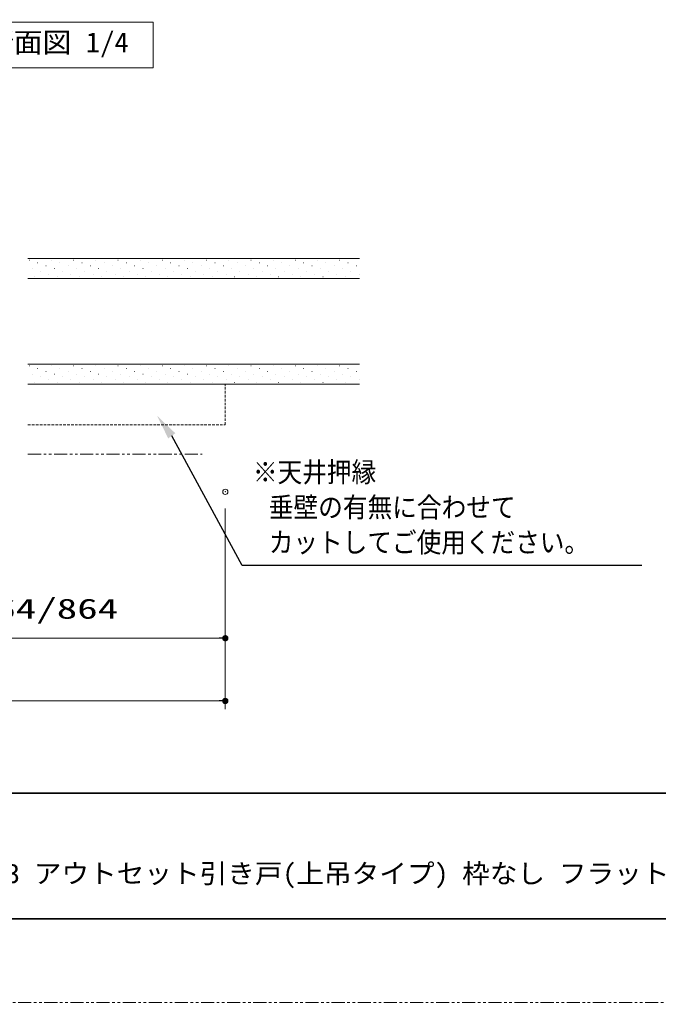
# Model space of a CAD drawing. Units: millimetres, scale not verified. Extents: x -1306 to 1306, y -607 to 607.
# Drawn here: x -656 to -350.4, y -594 to -124.1 of the extents above; entities that cross this region are included whole.
import ezdxf
from ezdxf.enums import TextEntityAlignment as Align

# ---------------------------------------------------------------- set-up
doc = ezdxf.new("R2010")
doc.units = ezdxf.units.MM
doc.header["$LTSCALE"] = 5
doc.header["$PDMODE"] = 32
doc.header["$PDSIZE"] = 2.5
doc.linetypes.add('USER1', pattern=[2.5, 1.25, -0.25, 0.25, -0.25, 0.25, -0.25])
doc.linetypes.add('USER2', pattern=[0.375, 0.25, -0.125])
for name, color, linetype, lineweight in [('0-1_線(黄)', 2, 'Continuous', 15), ('0-3_陰線', 4, 'USER1', 9), ('0-8_二点鎖線', 4, 'USER1', 9), ('0-B_点線(水)', 4, 'USER2', 9), ('0-D_線(白)', 7, 'Continuous', 30), ('1-1_寸法線', 3, 'Continuous', 13), ('1-2_ハッチング', 6, 'Continuous', 9), ('1-4_DEFPOINTS', 7, 'Continuous', 5), ('1-5_0', 3, 'Continuous', 25), ('1-7_図面枠', 7, 'Continuous', 35)]:
    doc.layers.add(name, color=color, linetype=linetype, lineweight=lineweight)
doc.styles.add('ＭＳ ゴシック', font='')
doc.styles.get('ＭＳ ゴシック').set_extended_font_data('MS Gothic')

# ---------------------------------------------------------------- blocks, each defined once
blk = doc.blocks.new('_DOT')
at = {"layer": '1-5_0'}
blk.add_line((-2.5, 0), (-5, 0), dxfattribs=at)
for points in [[(0, 0), (-2.5, 0), (-2.48, 0.313)], [(0, 0), (-2.48, -0.313), (-2.5, 0)], [(0, 0), (-2.48, 0.313), (-2.421, 0.622)], [(0, 0), (-2.421, -0.622), (-2.48, -0.313)], [(0, 0), (-2.421, 0.622), (-2.324, 0.92)], [(0, 0), (-2.324, -0.92), (-2.421, -0.622)], [(0, 0), (-2.324, 0.92), (-2.191, 1.204)], [(0, 0), (-2.191, -1.204), (-2.324, -0.92)], [(0, 0), (-2.191, 1.204), (-2.023, 1.469)], [(0, 0), (-2.023, -1.469), (-2.191, -1.204)], [(0, 0), (-2.023, 1.469), (-1.822, 1.711)], [(0, 0), (-1.822, -1.711), (-2.023, -1.469)], [(0, 0), (-1.822, 1.711), (-1.594, 1.926)], [(0, 0), (-1.594, -1.926), (-1.822, -1.711)], [(0, 0), (-1.594, 1.926), (-1.34, 2.111)], [(0, 0), (-1.34, -2.111), (-1.594, -1.926)], [(0, 0), (-1.34, 2.111), (-1.064, 2.262)], [(0, 0), (-1.064, -2.262), (-1.34, -2.111)], [(0, 0), (-1.064, 2.262), (-0.773, 2.378)], [(0, 0), (-0.773, -2.378), (-1.064, -2.262)], [(0, 0), (-0.773, 2.378), (-0.468, 2.456)], [(0, 0), (-0.468, -2.456), (-0.773, -2.378)], [(0, 0), (-0.468, 2.456), (-0.157, 2.495)], [(0, 0), (-0.157, -2.495), (-0.468, -2.456)], [(0, 0), (-0.157, 2.495), (0.157, 2.495)], [(0, 0), (0.157, -2.495), (-0.157, -2.495)], [(0, 0), (0.157, 2.495), (0.468, 2.456)], [(0, 0), (0.468, 2.456), (0.773, 2.378)], [(0, 0), (0.773, 2.378), (1.064, 2.262)], [(0, 0), (1.064, 2.262), (1.34, 2.111)], [(0, 0), (1.34, 2.111), (1.594, 1.926)], [(0, 0), (1.594, 1.926), (1.822, 1.711)], [(0, 0), (1.822, 1.711), (2.023, 1.469)], [(0, 0), (2.023, 1.469), (2.191, 1.204)], [(0, 0), (2.191, 1.204), (2.324, 0.92)], [(0, 0), (2.324, 0.92), (2.421, 0.622)], [(0, 0), (2.421, 0.622), (2.48, 0.313)], [(0, 0), (2.48, 0.313), (2.5, 0)], [(0, 0), (0.468, -2.456), (0.157, -2.495)], [(0, 0), (0.773, -2.378), (0.468, -2.456)], [(0, 0), (1.064, -2.262), (0.773, -2.378)], [(0, 0), (1.34, -2.111), (1.064, -2.262)], [(0, 0), (1.594, -1.926), (1.34, -2.111)], [(0, 0), (1.822, -1.711), (1.594, -1.926)], [(0, 0), (2.023, -1.469), (1.822, -1.711)], [(0, 0), (2.191, -1.204), (2.023, -1.469)], [(0, 0), (2.324, -0.92), (2.191, -1.204)], [(0, 0), (2.421, -0.622), (2.324, -0.92)], [(0, 0), (2.48, -0.313), (2.421, -0.622)], [(0, 0), (2.5, 0), (2.48, -0.313)]]:
    blk.add_solid(points, dxfattribs=at)

msp = doc.modelspace()

# ---------------------------------------------------------------- linework, layer by layer
at = {"layer": '0-1_線(黄)'}
for p, q in [((-652.014, -238.393), (-493.446, -238.393)), ((-652.014, -247.893), (-493.446, -247.893)), ((-493.446, -288.893), (-652.014, -288.893)), ((-493.446, -298.393), (-652.014, -298.393))]:
    msp.add_line(p, q, dxfattribs=at)
msp.add_lwpolyline([(-693.752, -125.291), (-592.076, -125.291), (-592.076, -147.126), (-693.752, -147.126)], close=True, dxfattribs=at)
at = {"layer": '0-3_陰線'}
msp.add_line((387.036, -594), (-1292.964, -594), dxfattribs=at)
at = {"layer": '0-8_二点鎖線'}
msp.add_line((-652.014, -331.893), (-568.597, -331.893), dxfattribs=at)
at = {"layer": '0-B_点線(水)'}
for p, q in [((-557.597, -317.893), (-557.597, -298.393)), ((-652.014, -317.893), (-557.597, -317.893))]:
    msp.add_line(p, q, dxfattribs=at)
at = {"layer": '0-D_線(白)'}
msp.add_lwpolyline([(-358.337, -385.115), (-549.515, -385.115), (-583.217, -323.101)], dxfattribs=at)
msp.add_solid([(-590.336, -313.441), (-581.539, -321.865), (-584.894, -324.337)], dxfattribs=at)
at = {"layer": '1-1_寸法線'}
for p, q in [((-557.597, -357.893), (-557.597, -453.893)), ((-557.597, -357.893), (-557.597, -423.893)), ((-765.083, -419.893), (-560.597, -419.893)), ((-1131.424, -449.893), (-560.597, -449.893))]:
    msp.add_line(p, q, dxfattribs=at)
at = {"layer": '1-2_ハッチング'}
for p, q in [((-651.392, -239.15), (-651.342, -239.15)), ((-640.785, -239.15), (-640.735, -239.15)), ((-630.179, -239.15), (-630.129, -239.15)), ((-619.572, -239.15), (-619.522, -239.15)), ((-608.966, -239.15), (-608.916, -239.15)), ((-598.359, -239.15), (-598.309, -239.15)), ((-587.752, -239.15), (-587.702, -239.15)), ((-577.146, -239.15), (-577.096, -239.15)), ((-566.539, -239.15), (-566.489, -239.15)), ((-555.933, -239.15), (-555.883, -239.15)), ((-545.326, -239.15), (-545.276, -239.15)), ((-534.719, -239.15), (-534.669, -239.15)), ((-524.113, -239.15), (-524.063, -239.15)), ((-513.506, -239.15), (-513.456, -239.15)), ((-502.9, -239.15), (-502.85, -239.15)), ((-650.066, -243.127), (-650.016, -243.127)), ((-647.415, -240.476), (-647.365, -240.476)), ((-643.437, -241.801), (-643.387, -241.801)), ((-639.46, -243.127), (-639.41, -243.127)), ((-636.808, -240.476), (-636.758, -240.476)), ((-632.83, -241.801), (-632.78, -241.801)), ((-628.853, -243.127), (-628.803, -243.127)), ((-626.201, -240.476), (-626.151, -240.476)), ((-622.224, -241.801), (-622.174, -241.801)), ((-618.246, -243.127), (-618.196, -243.127)), ((-615.595, -240.476), (-615.545, -240.476)), ((-611.617, -241.801), (-611.567, -241.801)), ((-607.64, -243.127), (-607.59, -243.127)), ((-604.988, -240.476), (-604.938, -240.476)), ((-601.011, -241.801), (-600.961, -241.801)), ((-597.033, -243.127), (-596.983, -243.127)), ((-594.382, -240.476), (-594.332, -240.476)), ((-590.404, -241.801), (-590.354, -241.801)), ((-586.427, -243.127), (-586.377, -243.127)), ((-583.775, -240.476), (-583.725, -240.476)), ((-579.797, -241.801), (-579.747, -241.801)), ((-575.82, -243.127), (-575.77, -243.127)), ((-573.168, -240.476), (-573.118, -240.476)), ((-569.191, -241.801), (-569.141, -241.801)), ((-565.213, -243.127), (-565.163, -243.127)), ((-562.562, -240.476), (-562.512, -240.476)), ((-558.584, -241.801), (-558.534, -241.801)), ((-554.607, -243.127), (-554.557, -243.127)), ((-551.955, -240.476), (-551.905, -240.476)), ((-547.978, -241.801), (-547.928, -241.801)), ((-544, -243.127), (-543.95, -243.127)), ((-541.349, -240.476), (-541.299, -240.476)), ((-537.371, -241.801), (-537.321, -241.801)), ((-533.394, -243.127), (-533.344, -243.127)), ((-530.742, -240.476), (-530.692, -240.476)), ((-526.764, -241.801), (-526.714, -241.801)), ((-522.787, -243.127), (-522.737, -243.127)), ((-520.135, -240.476), (-520.085, -240.476)), ((-516.158, -241.801), (-516.108, -241.801)), ((-512.18, -243.127), (-512.13, -243.127)), ((-509.529, -240.476), (-509.479, -240.476)), ((-505.551, -241.801), (-505.501, -241.801)), ((-501.574, -243.127), (-501.524, -243.127)), ((-498.922, -240.476), (-498.872, -240.476)), ((-494.945, -241.801), (-494.895, -241.801)), ((-648.74, -247.105), (-648.69, -247.105)), ((-646.089, -244.453), (-646.039, -244.453)), ((-642.111, -245.779), (-642.061, -245.779)), ((-638.134, -247.105), (-638.084, -247.105)), ((-635.482, -244.453), (-635.432, -244.453)), ((-631.505, -245.779), (-631.455, -245.779)), ((-627.527, -247.105), (-627.477, -247.105)), ((-624.876, -244.453), (-624.826, -244.453)), ((-620.898, -245.779), (-620.848, -245.779)), ((-616.921, -247.105), (-616.871, -247.105)), ((-614.269, -244.453), (-614.219, -244.453)), ((-610.291, -245.779), (-610.241, -245.779)), ((-606.314, -247.105), (-606.264, -247.105)), ((-603.662, -244.453), (-603.612, -244.453)), ((-599.685, -245.779), (-599.635, -245.779)), ((-595.707, -247.105), (-595.657, -247.105)), ((-593.056, -244.453), (-593.006, -244.453)), ((-589.078, -245.779), (-589.028, -245.779)), ((-585.101, -247.105), (-585.051, -247.105)), ((-582.449, -244.453), (-582.399, -244.453)), ((-578.472, -245.779), (-578.422, -245.779)), ((-574.494, -247.105), (-574.444, -247.105)), ((-571.843, -244.453), (-571.793, -244.453)), ((-567.865, -245.779), (-567.815, -245.779)), ((-563.888, -247.105), (-563.838, -247.105)), ((-561.236, -244.453), (-561.186, -244.453)), ((-557.258, -245.779), (-557.208, -245.779)), ((-553.281, -247.105), (-553.231, -247.105)), ((-550.629, -244.453), (-550.579, -244.453)), ((-546.652, -245.779), (-546.602, -245.779)), ((-542.674, -247.105), (-542.624, -247.105)), ((-540.023, -244.453), (-539.973, -244.453)), ((-536.045, -245.779), (-535.995, -245.779)), ((-532.068, -247.105), (-532.018, -247.105)), ((-529.416, -244.453), (-529.366, -244.453)), ((-525.439, -245.779), (-525.389, -245.779)), ((-521.461, -247.105), (-521.411, -247.105)), ((-518.81, -244.453), (-518.76, -244.453)), ((-514.832, -245.779), (-514.782, -245.779)), ((-510.855, -247.105), (-510.805, -247.105)), ((-508.203, -244.453), (-508.153, -244.453)), ((-504.225, -245.779), (-504.175, -245.779)), ((-500.248, -247.105), (-500.198, -247.105)), ((-497.596, -244.453), (-497.546, -244.453)), ((-493.619, -245.779), (-493.569, -245.779)), ((-651.392, -289.65), (-651.342, -289.65)), ((-647.415, -290.976), (-647.365, -290.976)), ((-640.785, -289.65), (-640.735, -289.65)), ((-636.808, -290.976), (-636.758, -290.976)), ((-630.179, -289.65), (-630.129, -289.65)), ((-626.201, -290.976), (-626.151, -290.976)), ((-619.572, -289.65), (-619.522, -289.65)), ((-615.595, -290.976), (-615.545, -290.976)), ((-608.966, -289.65), (-608.916, -289.65)), ((-604.988, -290.976), (-604.938, -290.976)), ((-598.359, -289.65), (-598.309, -289.65)), ((-594.382, -290.976), (-594.332, -290.976)), ((-587.752, -289.65), (-587.702, -289.65)), ((-583.775, -290.976), (-583.725, -290.976)), ((-577.146, -289.65), (-577.096, -289.65)), ((-573.168, -290.976), (-573.118, -290.976)), ((-566.539, -289.65), (-566.489, -289.65)), ((-562.562, -290.976), (-562.512, -290.976)), ((-555.933, -289.65), (-555.883, -289.65)), ((-551.955, -290.976), (-551.905, -290.976)), ((-545.326, -289.65), (-545.276, -289.65)), ((-541.349, -290.976), (-541.299, -290.976)), ((-534.719, -289.65), (-534.669, -289.65)), ((-530.742, -290.976), (-530.692, -290.976)), ((-524.113, -289.65), (-524.063, -289.65)), ((-520.135, -290.976), (-520.085, -290.976)), ((-513.506, -289.65), (-513.456, -289.65)), ((-509.529, -290.976), (-509.479, -290.976)), ((-502.9, -289.65), (-502.85, -289.65)), ((-498.922, -290.976), (-498.872, -290.976)), ((-650.066, -293.627), (-650.016, -293.627)), ((-646.089, -294.953), (-646.039, -294.953)), ((-643.437, -292.301), (-643.387, -292.301)), ((-639.46, -293.627), (-639.41, -293.627)), ((-635.482, -294.953), (-635.432, -294.953)), ((-632.83, -292.301), (-632.78, -292.301)), ((-628.853, -293.627), (-628.803, -293.627)), ((-624.876, -294.953), (-624.826, -294.953)), ((-622.224, -292.301), (-622.174, -292.301)), ((-618.246, -293.627), (-618.196, -293.627)), ((-614.269, -294.953), (-614.219, -294.953)), ((-611.617, -292.301), (-611.567, -292.301)), ((-607.64, -293.627), (-607.59, -293.627)), ((-603.662, -294.953), (-603.612, -294.953)), ((-601.011, -292.301), (-600.961, -292.301)), ((-597.033, -293.627), (-596.983, -293.627)), ((-593.056, -294.953), (-593.006, -294.953)), ((-590.404, -292.301), (-590.354, -292.301)), ((-586.427, -293.627), (-586.377, -293.627)), ((-582.449, -294.953), (-582.399, -294.953)), ((-579.797, -292.301), (-579.747, -292.301)), ((-575.82, -293.627), (-575.77, -293.627)), ((-571.843, -294.953), (-571.793, -294.953)), ((-569.191, -292.301), (-569.141, -292.301)), ((-565.213, -293.627), (-565.163, -293.627)), ((-561.236, -294.953), (-561.186, -294.953)), ((-558.584, -292.301), (-558.534, -292.301)), ((-554.607, -293.627), (-554.557, -293.627)), ((-550.629, -294.953), (-550.579, -294.953)), ((-547.978, -292.301), (-547.928, -292.301)), ((-544, -293.627), (-543.95, -293.627)), ((-540.023, -294.953), (-539.973, -294.953)), ((-537.371, -292.301), (-537.321, -292.301)), ((-533.394, -293.627), (-533.344, -293.627)), ((-529.416, -294.953), (-529.366, -294.953)), ((-526.764, -292.301), (-526.714, -292.301)), ((-522.787, -293.627), (-522.737, -293.627)), ((-518.81, -294.953), (-518.76, -294.953)), ((-516.158, -292.301), (-516.108, -292.301)), ((-512.18, -293.627), (-512.13, -293.627)), ((-508.203, -294.953), (-508.153, -294.953)), ((-505.551, -292.301), (-505.501, -292.301)), ((-501.574, -293.627), (-501.524, -293.627)), ((-497.596, -294.953), (-497.546, -294.953)), ((-494.945, -292.301), (-494.895, -292.301)), ((-648.74, -297.605), (-648.69, -297.605)), ((-642.111, -296.279), (-642.061, -296.279)), ((-638.134, -297.605), (-638.084, -297.605)), ((-631.505, -296.279), (-631.455, -296.279)), ((-627.527, -297.605), (-627.477, -297.605)), ((-620.898, -296.279), (-620.848, -296.279)), ((-616.921, -297.605), (-616.871, -297.605)), ((-610.291, -296.279), (-610.241, -296.279)), ((-606.314, -297.605), (-606.264, -297.605)), ((-599.685, -296.279), (-599.635, -296.279)), ((-595.707, -297.605), (-595.657, -297.605)), ((-589.078, -296.279), (-589.028, -296.279)), ((-585.101, -297.605), (-585.051, -297.605)), ((-578.472, -296.279), (-578.422, -296.279)), ((-574.494, -297.605), (-574.444, -297.605)), ((-567.865, -296.279), (-567.815, -296.279)), ((-563.888, -297.605), (-563.838, -297.605)), ((-557.258, -296.279), (-557.208, -296.279)), ((-553.281, -297.605), (-553.231, -297.605)), ((-546.652, -296.279), (-546.602, -296.279)), ((-542.674, -297.605), (-542.624, -297.605)), ((-536.045, -296.279), (-535.995, -296.279)), ((-532.068, -297.605), (-532.018, -297.605)), ((-525.439, -296.279), (-525.389, -296.279)), ((-521.461, -297.605), (-521.411, -297.605)), ((-514.832, -296.279), (-514.782, -296.279)), ((-510.855, -297.605), (-510.805, -297.605)), ((-504.225, -296.279), (-504.175, -296.279)), ((-500.248, -297.605), (-500.198, -297.605)), ((-493.619, -296.279), (-493.569, -296.279))]:
    msp.add_line(p, q, dxfattribs=at)
at = {"layer": '1-4_DEFPOINTS'}
for p in [(-557.597, -349.893), (-557.597, -419.893), (-557.597, -449.893)]:
    msp.add_point(p, dxfattribs=at)
at = {"layer": '1-7_図面枠'}
msp.add_line((-1252.964, -494), (347.036, -494), dxfattribs=at)
msp.add_lwpolyline([(-1252.964, -554), (347.036, -554), (347.036, 554), (-1252.964, 554)], close=True, dxfattribs=at)

# ---------------------------------------------------------------- block references
at = {"layer": '1-1_寸法線', "xscale": 0.6, "yscale": 0.6}
for p in [(-557.597, -419.893), (-557.597, -449.893)]:
    msp.add_blockref('_DOT', p, dxfattribs=at)

# ---------------------------------------------------------------- texts
at = {"layer": '0-1_線(黄)', "style": 'ＭＳ ゴシック', "width": 1.05}
msp.add_text('縦断面図 1/4', height=9.621, dxfattribs=at).set_placement((-686.371, -142.67), align=Align.BOTTOM_LEFT)
at = {"layer": '1-1_寸法線', "style": 'ＭＳ ゴシック'}
for s, height, width, p in [('※天井押縁', 9.604, 0.9, (-544.369, -348.126)), (' 垂壁の有無に合わせて', 9.621, 0.9, (-542.677, -364.958)), (' カットしてご使用ください。', 9.604, 0.9, (-542.677, -381.727)), ('664/764/864', 9.604, 1.5, (-716.65, -413.458))]:
    msp.add_text(s, height=height, dxfattribs=dict(at, width=width)).set_placement(p, align=Align.BOTTOM_LEFT)
at = {"layer": '1-7_図面枠', "style": 'ＭＳ ゴシック', "width": 1.05}
msp.add_text('ノッポ H2100・2400 W713・813・913 アウトセット引き戸(上吊タイプ) 枠なし フラット 図面', height=9.236, dxfattribs=at).set_placement((-873.76, -539.776), align=Align.BOTTOM_LEFT)

doc.saveas('drawing.dxf')
